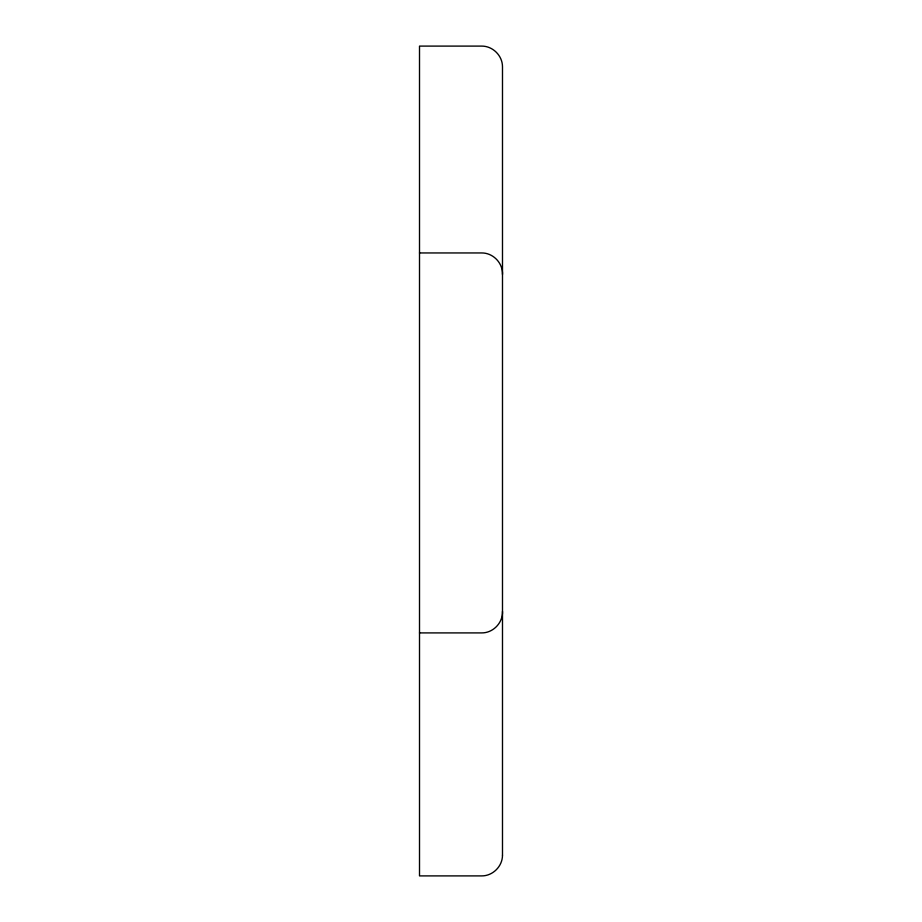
<?xml version="1.0" encoding="UTF-8"?>
<svg xmlns="http://www.w3.org/2000/svg" width="922" height="922" viewBox="0 0 922 922"><rect width="100%" height="100%" fill="white"/><g stroke="black" fill="none" stroke-linecap="round" stroke-linejoin="round"><path stroke-width="1.38" d="M502.49 611.459C502.928 622.823 493.12 632.999 481.745 632.907L419.51 632.907M419.51 252.951L481.745 252.951C493.12 252.859 502.928 263.035 502.49 274.399M502.49 855.155C502.559 866.254 492.844 875.969 481.745 875.9L419.51 875.9L419.51 46.1L481.745 46.1C492.844 46.031 502.559 55.746 502.49 66.845L502.49 855.155"/></g></svg>
